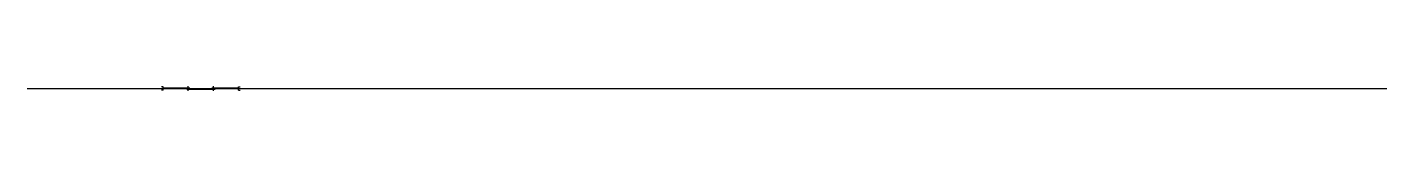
# Model space of a CAD drawing. Units: millimetres at full size, sheet at 1:100. Extents: x -15551 to 15061, y -3545 to -3435.
import ezdxf

# ---------------------------------------------------------------- set-up
doc = ezdxf.new("R2010")
doc.units = ezdxf.units.MM
doc.header["$LTSCALE"] = 100
doc.layers.add('0-0', color=7, linetype='Continuous')

msp = doc.modelspace()

# ---------------------------------------------------------------- linework, layer by layer
at = {"layer": '0-0'}
for p, q in [((-15551, -3489.8), (15061.2, -3489.8)), ((-12489.8, -3454.8), (-12524.8, -3454.8)), ((-12489.8, -3524.8), (-12524.8, -3524.8)), ((-12489.8, -3524.8), (-12489.8, -3454.8)), ((-12489.8, -3477.8), (-11888.1, -3477.8)), ((-11958.1, -3501.8), (-11321.5, -3501.8)), ((-11923.1, -3544.8), (-11923.1, -3434.8)), ((-11391.5, -3477.8), (-10789.8, -3477.8)), ((-11356.5, -3544.8), (-11356.5, -3434.8)), ((-10789.8, -3454.8), (-10754.8, -3454.8)), ((-10789.8, -3524.8), (-10789.8, -3454.8)), ((-10789.8, -3524.8), (-10754.8, -3524.8))]:
    msp.add_line(p, q, dxfattribs=at)

doc.saveas('drawing.dxf')
